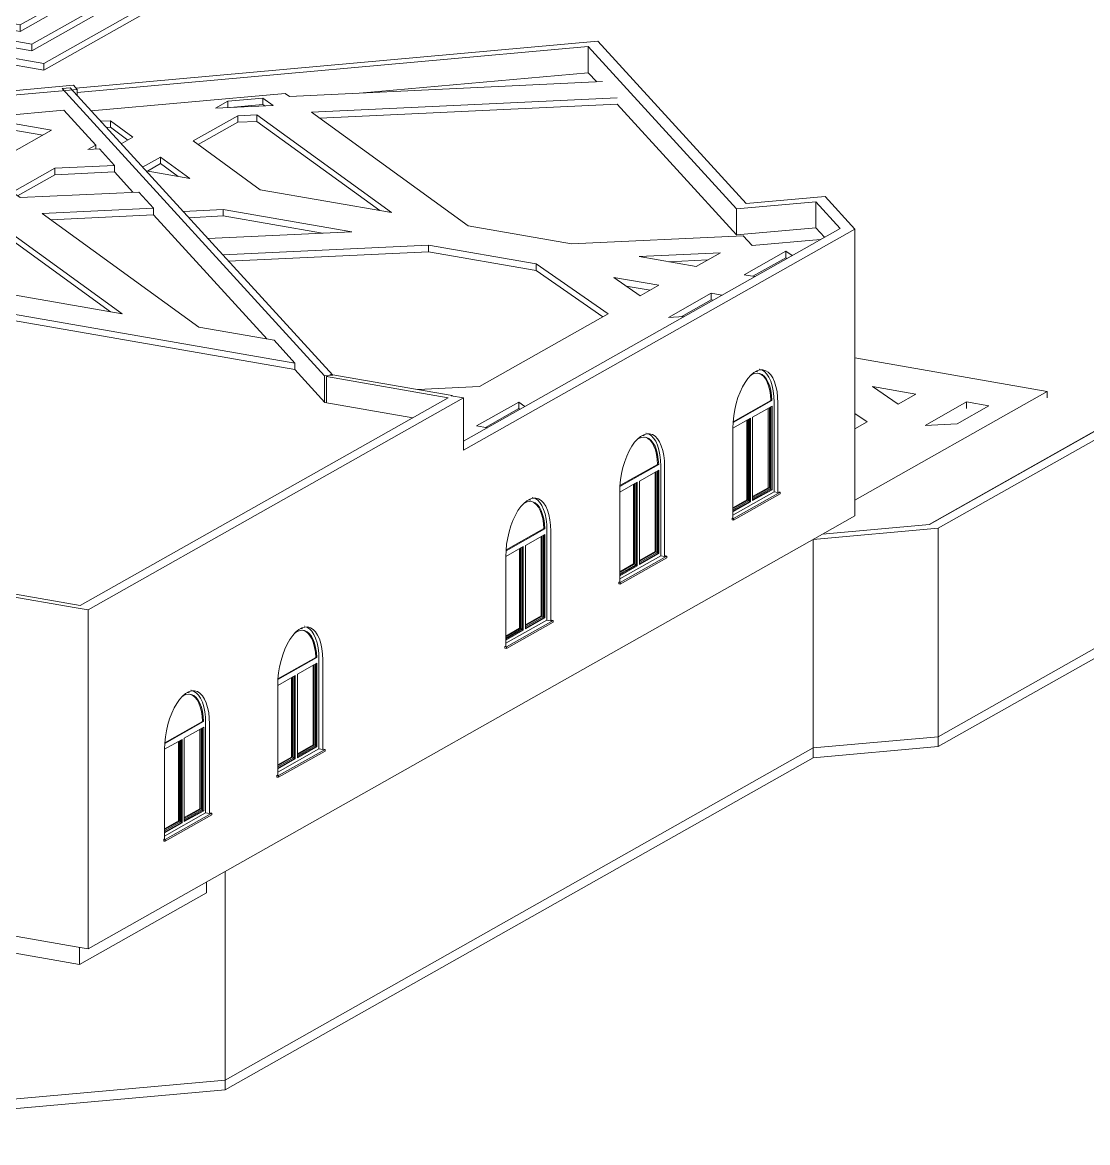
# Model space of a CAD drawing. Header units: millimetres. Extents: x -46414 to 39435, y -16675 to 32999.
# Drawn here: x 8391 to 23913, y -9653 to 6669 of the extents above; entities that cross this region are included whole.
import ezdxf

# ---------------------------------------------------------------- set-up
doc = ezdxf.new("R2010")
doc.units = ezdxf.units.MM
for name, color, linetype, lineweight in [('A-FLOR', 192, 'Continuous', 9), ('A-GENM', 13, 'Continuous', 9), ('A-GLAZ', 151, 'Continuous', 9), ('A-WALL', 113, 'Continuous', 9), ('I-WALL', 2, 'Continuous', 9), ('S-FNDN', 32, 'Continuous', 9)]:
    doc.layers.add(name, color=color, linetype=linetype, lineweight=lineweight)

# ---------------------------------------------------------------- blocks, each defined once
blk = doc.blocks.new('Arched _2_ - Arched _2_-211955-3D 2')
at = {"layer": 'A-GLAZ'}
for p, q in [((19087, 1582), (19078, 1583)), ((19108, 1578), (19087, 1582)), ((19131, 1615), (19127, 1615)), ((18747, 851), (19297, 1161)), ((19313, 1159), (18747, 839)), ((19297, 1161), (19313, 1159)), ((19031, 918), (19314, 1077)), ((19260, 1047), (19260, -111)), ((19276, 1056), (19276, -114)), ((19293, -123), (19293, 1066)), ((19298, -137), (19298, 1068)), ((19314, 1077), (19314, -140)), ((19343, -171), (19343, 1135)), ((18744, 755), (18999, 900)), ((18945, 869), (18945, -290)), ((18960, 878), (18960, -292)), ((18978, -301), (18978, 888)), ((18984, -315), (18984, 891)), ((18999, 900), (18999, -318)), ((19031, -300), (19031, 918)), ((19260, -111), (19031, -241)), ((19276, -114), (19031, -252)), ((19031, -271), (19293, -123)), ((19031, -288), (19298, -137)), ((19314, -140), (19031, -300)), ((19276, -114), (19260, -111)), ((19293, -123), (19276, -114)), ((19298, -137), (19314, -140)), ((19343, -171), (18744, -509)), ((18945, -290), (18744, -403)), ((18960, -292), (18744, -414)), ((18744, -433), (18978, -301)), ((18744, -450), (18984, -315)), ((18999, -318), (18744, -462)), ((18753, -561), (19433, -178)), ((19433, -202), (18753, -585)), ((18960, -292), (18945, -290)), ((18978, -301), (18960, -292)), ((18999, -318), (18984, -315)), ((19399, -181), (19343, -171)), ((19411, -174), (19399, -181)), ((19433, -178), (19411, -174)), ((19433, -178), (19433, -202)), ((18744, -551), (18732, -558)), ((18732, -558), (18753, -561)), ((18732, -558), (18732, -581)), ((18753, -585), (18732, -581)), ((18753, -585), (18753, -561))]:
    blk.add_line(p, q, dxfattribs=at)
for points in [[(18996, 1521, 0), (19015, 1534, 0), (19056, 1551, 0), (19096, 1557, 0), (19134, 1552, 0), (19170, 1536, 0), (19203, 1509, 0), (19233, 1472, 0), (19259, 1424, 0), (19280, 1368, 0), (19296, 1305, 0), (19307, 1234, 0), (19313, 1159, 0)], [(19297, 1161, 0), (19292, 1237, 0), (19281, 1307, 0), (19264, 1371, 0), (19243, 1427, 0), (19217, 1474, 0), (19188, 1512, 0), (19154, 1539, 0), (19121, 1555, 0)], [(19343, 1135, 0), (19340, 1220, 0), (19331, 1301, 0), (19316, 1375, 0), (19295, 1441, 0), (19269, 1498, 0), (19239, 1544, 0), (19204, 1580, 0), (19166, 1604, 0)]]:
    blk.add_polyline3d(points, dxfattribs=at)
blk = doc.blocks.new('Arched _2_ - Arched _2_-V7-3D 2')
at = {"layer": 'A-GLAZ'}
for p, q in [((15778, -287), (15769, -286)), ((15799, -291), (15778, -287)), ((15822, -254), (15819, -254)), ((16004, -710), (15438, -1030)), ((15439, -1018), (15988, -708)), ((15722, -951), (16005, -792)), ((15967, -813), (15967, -1983)), ((15984, -1992), (15984, -803)), ((15988, -708), (16004, -710)), ((15989, -2006), (15989, -800)), ((16005, -792), (16005, -2009)), ((16034, -2040), (16034, -734)), ((15435, -1114), (15690, -969)), ((15675, -2184), (15675, -978)), ((15690, -969), (15690, -2187)), ((15722, -2168), (15722, -951)), ((15951, -822), (15951, -1980)), ((15636, -1000), (15636, -2158)), ((15651, -991), (15651, -2161)), ((15669, -2170), (15669, -981)), ((16034, -2040), (15435, -2378)), ((15445, -2430), (16124, -2047)), ((16124, -2070), (15445, -2454)), ((15951, -1980), (15722, -2110)), ((15967, -1983), (15722, -2121)), ((15722, -2140), (15984, -1992)), ((15722, -2157), (15989, -2006)), ((16005, -2009), (15722, -2168)), ((15967, -1983), (15951, -1980)), ((15984, -1992), (15967, -1983)), ((15989, -2006), (16005, -2009)), ((16090, -2050), (16034, -2040)), ((16102, -2043), (16090, -2050)), ((16124, -2047), (16102, -2043)), ((16124, -2047), (16124, -2070)), ((15636, -2158), (15435, -2272)), ((15651, -2161), (15435, -2283)), ((15435, -2302), (15669, -2170)), ((15435, -2319), (15675, -2184)), ((15690, -2187), (15435, -2331)), ((15651, -2161), (15636, -2158)), ((15669, -2170), (15651, -2161)), ((15690, -2187), (15675, -2184)), ((15435, -2420), (15423, -2427)), ((15423, -2427), (15445, -2430)), ((15423, -2427), (15423, -2450)), ((15445, -2454), (15445, -2430)), ((15445, -2454), (15423, -2450))]:
    blk.add_line(p, q, dxfattribs=at)
for points in [[(15687, -348, 0), (15706, -335, 0), (15747, -318, 0), (15787, -311, 0), (15825, -316, 0), (15861, -333, 0), (15895, -360, 0), (15924, -397, 0), (15950, -444, 0), (15971, -500, 0), (15987, -564, 0), (15998, -635, 0), (16004, -710, 0)], [(15988, -708, 0), (15983, -632, 0), (15972, -561, 0), (15955, -498, 0), (15934, -442, 0), (15909, -394, 0), (15879, -357, 0), (15846, -330, 0), (15812, -314, 0)], [(16034, -734, 0), (16031, -649, 0), (16022, -568, 0), (16007, -494, 0), (15986, -428, 0), (15960, -371, 0), (15930, -325, 0), (15895, -289, 0), (15857, -265, 0)]]:
    blk.add_polyline3d(points, dxfattribs=at)
blk = doc.blocks.new('Arched _2_ - Arched _2_-V8-3D 2')
at = {"layer": 'A-GLAZ'}
for p, q in [((10806, -3096), (10796, -3094)), ((10827, -3100), (10806, -3096)), ((10849, -3063), (10846, -3062)), ((11031, -3519), (10465, -3839)), ((10466, -3827), (11015, -3516)), ((11015, -3516), (11031, -3519)), ((11061, -4849), (11061, -3543)), ((10750, -3760), (11032, -3600)), ((10978, -3630), (10978, -4789)), ((10994, -3622), (10994, -4792)), ((11011, -4801), (11011, -3612)), ((11016, -4815), (11016, -3609)), ((11032, -3600), (11032, -4818)), ((10462, -3922), (10717, -3778)), ((10663, -3809), (10663, -4967)), ((10678, -3800), (10678, -4970)), ((10696, -4979), (10696, -3790)), ((10702, -4993), (10702, -3787)), ((10717, -3778), (10717, -4995)), ((10750, -4977), (10750, -3760)), ((11061, -4849), (10462, -5187)), ((10472, -5239), (11151, -4855)), ((11151, -4879), (10472, -5263)), ((10978, -4789), (10750, -4918)), ((10994, -4792), (10750, -4930)), ((10750, -4949), (11011, -4801)), ((10750, -4966), (11016, -4815)), ((11032, -4818), (10750, -4977)), ((10994, -4792), (10978, -4789)), ((11011, -4801), (10994, -4792)), ((11016, -4815), (11032, -4818)), ((11117, -4858), (11061, -4849)), ((11129, -4852), (11117, -4858)), ((11151, -4855), (11129, -4852)), ((11151, -4855), (11151, -4879)), ((10663, -4967), (10462, -5081)), ((10678, -4970), (10462, -5092)), ((10462, -5111), (10696, -4979)), ((10462, -5128), (10702, -4993)), ((10717, -4995), (10462, -5140)), ((10678, -4970), (10663, -4967)), ((10696, -4979), (10678, -4970)), ((10717, -4995), (10702, -4993)), ((10462, -5228), (10450, -5235)), ((10450, -5235), (10472, -5239)), ((10450, -5235), (10450, -5259)), ((10472, -5263), (10450, -5259)), ((10472, -5263), (10472, -5239))]:
    blk.add_line(p, q, dxfattribs=at)
for points in [[(11061, -3543, 0), (11058, -3457, 0), (11049, -3377, 0), (11034, -3303, 0), (11013, -3237, 0), (10988, -3180, 0), (10957, -3133, 0), (10922, -3098, 0), (10884, -3074, 0)], [(10714, -3156, 0), (10733, -3144, 0), (10774, -3126, 0), (10814, -3120, 0), (10852, -3125, 0), (10888, -3141, 0), (10922, -3168, 0), (10951, -3206, 0), (10977, -3253, 0), (10998, -3309, 0), (11015, -3373, 0), (11026, -3443, 0), (11031, -3519, 0)], [(11015, -3516, 0), (11010, -3441, 0), (10999, -3370, 0), (10983, -3306, 0), (10961, -3250, 0), (10936, -3203, 0), (10906, -3166, 0), (10873, -3139, 0), (10839, -3123, 0)]]:
    blk.add_polyline3d(points, dxfattribs=at)
blk = doc.blocks.new('Family2 - Family2-221174-3D 2')
at = {"layer": 'A-GENM'}
for p, q in [((16843, 5807), (12282, 5591)), ((12222, 5634), (9393, 5381)), ((11386, 5519), (11894, 5565)), ((11894, 5565), (12044, 5457)), ((11894, 5470), (11894, 5565)), ((12282, 5591), (12222, 5634)), ((12601, 5360), (17059, 5570)), ((11205, 5417), (11386, 5519)), ((12044, 5457), (11205, 5417)), ((11386, 5426), (11386, 5519)), ((11894, 5470), (11420, 5427)), ((11921, 5451), (11894, 5470)), ((17059, 5475), (12724, 5271)), ((9532, 5229), (9672, 5235)), ((9672, 5235), (10002, 4996)), ((9672, 5140), (9672, 5235)), ((10878, 4941), (11529, 5309)), ((11529, 5309), (11805, 5322)), ((11529, 5214), (11529, 5309)), ((11805, 5227), (11529, 5214)), ((11805, 5322), (13769, 3898)), ((11805, 5227), (11805, 5322)), ((13597, 3928), (11805, 5227)), ((14884, 3705), (12601, 5360)), ((9672, 5140), (9615, 5138)), ((9929, 4954), (9672, 5140)), ((11529, 5214), (10951, 4888)), ((10002, 4996), (9832, 4900)), ((11857, 4231), (10878, 4941)), ((10143, 4559), (10403, 4706)), ((10403, 4611), (10212, 4503)), ((10403, 4706), (10831, 4395)), ((10403, 4611), (10403, 4706)), ((10659, 4425), (10403, 4611)), ((10831, 4395), (10192, 4506)), ((13769, 3898), (11857, 4231)), ((10734, 3913), (11317, 3943)), ((11317, 3943), (13193, 3617)), ((11317, 3848), (11317, 3943)), ((11317, 3848), (10816, 3823)), ((12763, 3597), (11317, 3848)), ((13193, 3617), (11095, 3518)), ((16391, 3443), (14884, 3705)), ((18894, 3561), (16391, 3443)), ((19027, 3416), (18894, 3561)), ((20021, 3505), (19027, 3416)), ((11311, 3282), (14307, 3423)), ((14307, 3328), (11394, 3191)), ((14307, 3423), (15876, 3151)), ((14307, 3328), (14307, 3423)), ((15876, 3056), (14307, 3328)), ((17379, 3257), (18561, 3313)), ((18561, 3313), (18207, 3113)), ((18906, 2991), (19515, 3335)), ((19515, 3335), (19608, 3271)), ((19515, 3335), (19515, 3240)), ((15876, 3151), (16924, 2421)), ((15876, 3056), (15876, 3151)), ((18207, 3113), (17379, 3257)), ((18377, 3209), (17809, 3182)), ((19515, 3240), (19035, 2969)), ((19532, 3229), (19515, 3240)), ((16849, 2379), (15876, 3056)), ((17393, 2686), (17008, 2954)), ((17008, 2954), (17665, 2840)), ((19063, 2964), (18906, 2991)), ((17536, 2767), (17190, 2827)), ((17665, 2840), (17393, 2686)), ((17806, 2370), (18428, 2721)), ((18428, 2626), (17990, 2379)), ((18428, 2721), (18585, 2694)), ((18428, 2721), (18428, 2626)), ((18456, 2621), (18428, 2626)), ((16924, 2421), (15050, 1362)), ((18031, 2381), (17806, 2370)), ((15050, 1362), (14151, 1320)), ((15009, 790), (15623, 1137)), ((15623, 1042), (15138, 768)), ((15623, 1137), (15713, 1072)), ((15623, 1137), (15623, 1042)), ((15639, 1030), (15623, 1042)), ((15166, 763), (15009, 790))]:
    blk.add_line(p, q, dxfattribs=at)
blk = doc.blocks.new('roof 3 - roof 3-224801-3D 2')
at = {"layer": 'A-GENM'}
for p, q in [((8996, 5390), (3503, 4897)), ((9460, 4881), (8996, 5390)), ((7211, 4919), (7832, 5269)), ((7832, 5269), (8815, 5098)), ((7832, 5174), (7832, 5269)), ((7832, 5174), (7286, 4866)), ((8686, 5026), (7832, 5174)), ((8815, 5098), (8199, 4751)), ((3478, 4883), (6152, 5009)), ((5968, 4906), (3478, 4788)), ((6152, 5009), (4354, 3994)), ((7498, 4717), (7211, 4919)), ((4354, 3994), (3256, 4757)), ((8199, 4751), (7498, 4717)), ((9346, 4816), (9460, 4881)), ((9512, 4824), (9346, 4816)), ((9460, 4821), (9460, 4881)), ((9731, 4584), (9512, 4824)), ((8863, 4543), (9731, 4584)), ((9731, 4489), (9731, 4584)), ((5939, 4200), (6314, 4413)), ((6314, 4413), (7047, 4450)), ((6314, 4318), (6314, 4413)), ((7047, 4450), (7317, 4255)), ((7047, 4355), (7047, 4450)), ((8247, 4195), (8863, 4543)), ((8863, 4448), (8320, 4142)), ((8863, 4448), (8863, 4543)), ((9731, 4489), (8863, 4448)), ((6314, 4318), (6012, 4147)), ((7047, 4355), (6314, 4318)), ((7317, 4255), (6956, 4049)), ((7244, 4213), (7047, 4355)), ((3254, 4148), (3870, 3720)), ((6197, 4013), (5939, 4200)), ((7281, 3941), (7783, 4224)), ((7783, 4129), (7464, 3949)), ((7783, 4224), (8119, 3980)), ((7783, 4224), (7783, 4129)), ((7996, 3975), (7783, 4129)), ((8357, 4115), (8247, 4195)), ((10086, 4196), (8357, 4115)), ((10302, 3960), (10086, 4196)), ((3794, 3678), (3366, 3976)), ((6956, 4049), (6197, 4013)), ((8119, 3980), (7281, 3941)), ((8677, 3883), (10302, 3960)), ((10302, 3865), (10302, 3960)), ((5040, 3726), (5748, 3759)), ((5748, 3759), (6078, 3520)), ((5748, 3664), (5748, 3759)), ((6953, 3465), (7605, 3833)), ((7605, 3833), (7881, 3846)), ((7605, 3738), (7605, 3833)), ((7881, 3846), (9845, 2422)), ((7881, 3751), (7881, 3846)), ((10960, 2228), (8677, 3883)), ((10302, 3865), (8800, 3794)), ((3694, 3621), (3279, 3693)), ((3870, 3720), (3694, 3621)), ((4387, 3357), (5040, 3726)), ((5040, 3631), (4516, 3335)), ((5040, 3631), (5040, 3726)), ((5748, 3664), (5040, 3631)), ((6005, 3478), (5748, 3664)), ((7605, 3738), (7027, 3411)), ((7881, 3751), (7605, 3738)), ((9673, 2452), (7881, 3751)), ((6078, 3520), (5460, 3171)), ((7933, 2755), (6953, 3465)), ((3366, 3269), (12362, 1705)), ((5460, 3171), (4387, 3357)), ((12362, 1610), (3366, 3174)), ((6159, 3049), (6479, 3230)), ((6479, 3135), (6288, 3027)), ((6479, 3230), (6907, 2919)), ((6479, 3135), (6479, 3230)), ((6735, 2949), (6479, 3135)), ((6907, 2919), (6159, 3049)), ((9845, 2422), (7933, 2755)), ((12058, 2037), (10960, 2228)), ((12362, 1705), (12058, 2037)), ((12362, 1705), (12362, 1610))]:
    blk.add_line(p, q, dxfattribs=at)
blk = doc.blocks.new('Family6 - Family6-227031-3D 2')
at = {"layer": 'A-GENM'}
for p, q in [((23324, 1292), (20521, 1779)), ((21150, 1104), (20780, 1362)), ((20780, 1362), (21412, 1252)), ((20521, -291), (23324, 1292)), ((21412, 1252), (21150, 1104)), ((23324, 1292), (23324, 1197)), ((21545, 797), (22147, 1138)), ((22472, 1081), (22013, 821)), ((22147, 1138), (22472, 1081)), ((22147, 1138), (22147, 1043)), ((20521, 972), (20699, 849)), ((20699, 849), (20521, 748)), ((22013, 821), (21545, 797))]:
    blk.add_line(p, q, dxfattribs=at)
blk = doc.blocks.new('water view - water view-248773-3D 2')
at = {"layer": 'A-GENM'}
for p, q in [((5788, 9214), (5103, 8827)), ((6969, 9009), (5788, 9214)), ((7057, 9155), (7057, 9171)), ((7057, 9171), (7104, 9162)), ((7120, 9144), (7057, 9155)), ((7206, 9263), (7191, 9070)), ((7212, 9258), (7226, 9253)), ((7297, 9070), (7283, 9263)), ((7288, 9192), (7290, 9191)), ((7288, 9190), (7290, 9191)), ((7290, 9191), (7290, 9176)), ((7459, 9162), (7433, 9147)), ((5959, 9122), (5359, 8783)), ((6131, 9029), (5616, 8738)), ((7183, 8909), (5959, 9122)), ((7180, 8846), (6131, 9029)), ((6960, 9103), (6960, 9031)), ((7010, 9110), (6963, 9118)), ((7030, 9045), (7056, 9059)), ((7065, 9049), (7030, 9029)), ((7030, 9029), (7030, 9045)), ((7225, 9030), (7199, 9015)), ((7199, 9015), (7199, 9000)), ((7432, 9036), (7385, 9044)), ((7432, 9020), (7432, 9036)), ((7526, 9073), (7462, 9084)), ((7478, 9097), (7526, 9089)), ((7526, 9089), (7526, 9073)), ((7529, 9031), (7529, 9103)), ((6302, 8936), (5872, 8694)), ((6473, 8844), (6129, 8649)), ((7178, 8784), (6302, 8936)), ((7176, 8722), (6473, 8844)), ((7184, 8944), (7172, 8641)), ((7316, 8641), (7305, 8944)), ((8712, 8643), (7307, 8887)), ((8498, 8617), (7309, 8824)), ((8925, 8669), (7331, 8946)), ((8285, 8592), (7312, 8761)), ((8755, 8573), (8925, 8669)), ((8925, 8669), (8925, 8606)), ((6772, 8544), (6773, 8537)), ((7173, 8643), (7132, 8487)), ((7357, 8487), (7316, 8643)), ((8071, 8566), (7606, 8647)), ((7693, 8399), (7717, 8544)), ((7727, 8372), (8071, 8566)), ((8282, 8529), (7938, 8335)), ((8060, 8465), (8285, 8592)), ((8071, 8566), (8071, 8471)), ((9880, 8251), (8282, 8529)), ((8285, 8592), (8285, 8529)), ((8328, 8521), (8498, 8617)), ((8496, 8555), (8411, 8507)), ((10478, 8210), (8496, 8555)), ((8498, 8617), (8498, 8554)), ((8542, 8547), (8712, 8643)), ((8709, 8581), (8624, 8533)), ((11077, 8169), (8709, 8581)), ((8712, 8643), (8712, 8580)), ((8923, 8606), (8838, 8558)), ((11675, 8128), (8923, 8606)), ((9136, 8632), (9051, 8584)), ((12274, 8086), (9136, 8632)), ((4359, 8407), (2215, 7196)), ((4595, 8351), (2813, 7345)), ((7828, 8354), (8033, 8470)), ((8033, 8470), (8143, 8451)), ((8071, 8471), (8060, 8465)), ((4745, 8247), (3412, 7493)), ((8016, 7199), (9880, 8251)), ((8187, 6916), (10478, 8210)), ((8358, 6633), (11077, 8169)), ((9880, 8251), (9880, 8156)), ((10478, 8210), (10478, 8115)), ((11077, 8169), (11077, 8074)), ((4896, 8142), (4011, 7642)), ((5046, 8038), (4609, 7791)), ((9880, 8156), (8016, 7104)), ((10478, 8115), (8187, 6821)), ((11077, 8074), (8358, 6538)), ((8530, 6351), (11675, 8128)), ((11675, 8033), (8530, 6256)), ((8701, 6068), (12274, 8086)), ((11675, 8128), (11675, 8033)), ((12274, 8086), (12274, 7991)), ((12274, 7991), (8701, 5973)), ((4609, 7791), (5217, 7685)), ((4609, 7696), (4609, 7791)), ((5089, 7612), (4609, 7696)), ((4011, 7642), (4876, 7492)), ((4011, 7547), (4011, 7642)), ((4747, 7419), (4011, 7547)), ((3412, 7493), (4534, 7298)), ((3412, 7399), (3412, 7493)), ((4406, 7226), (3412, 7399)), ((2215, 7196), (3851, 6912)), ((2215, 7128), (2215, 7196)), ((2813, 7345), (4192, 7105)), ((2813, 7250), (2813, 7345)), ((4064, 7032), (2813, 7250)), ((5670, 7259), (5486, 7291)), ((7081, 7266), (7027, 7275)), ((7778, 7240), (8016, 7199)), ((8016, 7104), (8016, 7199)), ((3692, 6844), (2245, 7096)), ((5397, 7053), (5144, 7097)), ((5273, 7170), (5660, 7103)), ((7161, 6999), (6797, 7063)), ((6814, 7155), (7146, 7097)), ((8016, 7104), (7724, 7154)), ((6590, 6941), (6614, 6937)), ((6791, 6906), (7168, 6840)), ((8187, 6821), (7678, 6910)), ((7685, 7003), (8187, 6916)), ((8187, 6821), (8187, 6916)), ((6501, 6704), (6521, 6700)), ((6600, 6844), (6552, 6853)), ((7168, 6745), (6767, 6815)), ((7676, 6752), (8358, 6633)), ((5789, 6575), (5908, 6554)), ((7168, 6493), (6604, 6591)), ((6676, 6673), (7168, 6588)), ((8358, 6538), (7676, 6657)), ((8358, 6538), (8358, 6633)), ((5947, 6452), (5661, 6502)), ((6518, 6448), (7168, 6335)), ((7676, 6499), (8530, 6351)), ((8530, 6256), (7676, 6404)), ((7168, 6240), (6497, 6357)), ((7676, 6247), (8701, 6068)), ((8530, 6256), (8530, 6351)), ((8701, 5973), (7676, 6152)), ((8701, 5973), (8701, 6068))]:
    blk.add_line(p, q, dxfattribs=at)
for points in [[(7212, 9258, 0), (7210, 9259, 0), (7207, 9260, 0), (7204, 9262, 0), (7201, 9264, 0), (7198, 9267, 0), (7195, 9270, 0), (7191, 9274, 0), (7187, 9278, 0), (7184, 9284, 0), (7180, 9290, 0), (7177, 9297, 0), (7175, 9305, 0), (7173, 9314, 0), (7173, 9323, 0), (7174, 9332, 0), (7176, 9341, 0), (7178, 9349, 0), (7181, 9355, 0), (7185, 9361, 0), (7189, 9366, 0), (7192, 9370, 0), (7196, 9374, 0), (7199, 9377, 0), (7202, 9379, 0), (7205, 9381, 0), (7208, 9383, 0), (7211, 9384, 0), (7213, 9386, 0), (7215, 9387, 0), (7217, 9387, 0), (7219, 9388, 0), (7221, 9389, 0), (7222, 9389, 0), (7224, 9390, 0), (7225, 9390, 0), (7227, 9391, 0), (7228, 9391, 0), (7229, 9391, 0), (7231, 9392, 0), (7232, 9392, 0), (7233, 9392, 0), (7234, 9392, 0), (7235, 9392, 0), (7236, 9392, 0), (7237, 9392, 0), (7238, 9393, 0), (7239, 9393, 0), (7240, 9393, 0), (7241, 9393, 0), (7242, 9393, 0), (7243, 9393, 0), (7243, 9393, 0), (7244, 9393, 0), (7245, 9393, 0), (7246, 9393, 0), (7247, 9393, 0), (7248, 9393, 0), (7249, 9393, 0), (7250, 9393, 0), (7251, 9393, 0), (7252, 9393, 0), (7253, 9392, 0), (7254, 9392, 0), (7255, 9392, 0), (7256, 9392, 0), (7257, 9392, 0)], [(7277, 9258, 0), (7279, 9259, 0), (7282, 9260, 0), (7285, 9262, 0), (7288, 9264, 0), (7291, 9267, 0), (7294, 9270, 0), (7298, 9274, 0), (7302, 9278, 0), (7305, 9284, 0), (7309, 9290, 0), (7312, 9297, 0), (7314, 9305, 0), (7316, 9314, 0), (7316, 9323, 0), (7315, 9332, 0), (7313, 9341, 0), (7311, 9349, 0), (7307, 9355, 0), (7304, 9361, 0), (7300, 9366, 0), (7296, 9370, 0), (7293, 9374, 0), (7290, 9377, 0), (7286, 9379, 0), (7283, 9381, 0), (7281, 9383, 0), (7278, 9384, 0), (7276, 9386, 0), (7274, 9387, 0), (7272, 9387, 0), (7270, 9388, 0), (7268, 9389, 0), (7266, 9389, 0), (7265, 9390, 0), (7263, 9390, 0), (7262, 9391, 0), (7261, 9391, 0), (7259, 9391, 0), (7258, 9392, 0), (7257, 9392, 0), (7257, 9392, 0)], [(6975, 9117, 0), (6995, 9131, 0), (7023, 9144, 0), (7057, 9155, 0)], [(7120, 9144, 0), (7083, 9134, 0), (7054, 9121, 0), (7034, 9106, 0), (7026, 9091, 0)], [(7057, 9171, 0), (7097, 9180, 0), (7142, 9187, 0), (7190, 9191, 0), (7201, 9192, 0)], [(7104, 9162, 0), (7140, 9169, 0), (7180, 9174, 0), (7200, 9176, 0)], [(7104, 9162, 0), (7112, 9153, 0), (7120, 9144, 0)], [(7226, 9253, 0), (7245, 9252, 0), (7264, 9254, 0), (7278, 9258, 0)], [(7290, 9176, 0), (7338, 9172, 0), (7383, 9166, 0)], [(7350, 9147, 0), (7304, 9153, 0), (7291, 9155, 0)], [(7424, 9127, 0), (7391, 9138, 0), (7350, 9147, 0)], [(7383, 9166, 0), (7423, 9157, 0), (7441, 9152, 0)], [(7433, 9147, 0), (7428, 9137, 0), (7424, 9127, 0)], [(7433, 9147, 0), (7455, 9136, 0), (7470, 9124, 0), (7478, 9111, 0), (7478, 9097, 0)], [(7459, 9162, 0), (7488, 9150, 0), (7510, 9135, 0), (7524, 9120, 0), (7529, 9105, 0), (7526, 9089, 0)], [(7030, 9045, 0), (7005, 9055, 0), (6985, 9067, 0), (6971, 9079, 0), (6962, 9092, 0), (6960, 9105, 0), (6963, 9118, 0)], [(7106, 8953, 0), (7057, 8963, 0), (7017, 8977, 0), (6986, 8993, 0), (6967, 9011, 0), (6960, 9029, 0), (6960, 9031, 0)], [(7026, 9091, 0), (7018, 9100, 0), (7010, 9110, 0)], [(7056, 9059, 0), (7034, 9071, 0), (7019, 9083, 0), (7011, 9096, 0), (7010, 9110, 0)], [(7106, 9010, 0), (7065, 9018, 0), (7030, 9029, 0)], [(7046, 9065, 0), (7047, 9079, 0), (7060, 9093, 0), (7083, 9107, 0), (7116, 9118, 0), (7156, 9126, 0), (7197, 9131, 0)], [(7056, 9059, 0), (7061, 9054, 0), (7065, 9049, 0)], [(7065, 9049, 0), (7098, 9037, 0), (7138, 9028, 0)], [(7529, 9032, 0), (7524, 9014, 0), (7507, 8996, 0), (7478, 8979, 0), (7439, 8965, 0), (7391, 8954, 0), (7337, 8946, 0), (7279, 8942, 0), (7219, 8942, 0), (7161, 8945, 0), (7106, 8953, 0)], [(7199, 9000, 0), (7151, 9003, 0), (7106, 9010, 0)], [(7138, 9028, 0), (7185, 9022, 0), (7208, 9020, 0)], [(7219, 9055, 0), (7201, 9060, 0), (7192, 9067, 0), (7192, 9073, 0)], [(7432, 9036, 0), (7399, 9028, 0), (7362, 9022, 0), (7323, 9018, 0), (7282, 9015, 0), (7240, 9014, 0), (7199, 9015, 0)], [(7297, 9073, 0), (7295, 9065, 0), (7284, 9059, 0), (7265, 9054, 0), (7241, 9053, 0), (7219, 9055, 0)], [(7385, 9044, 0), (7349, 9037, 0), (7309, 9033, 0), (7267, 9030, 0), (7225, 9030, 0)], [(7292, 9130, 0), (7297, 9130, 0), (7341, 9124, 0)], [(7341, 9124, 0), (7380, 9116, 0), (7411, 9104, 0), (7433, 9091, 0), (7443, 9076, 0), (7442, 9061, 0)], [(7404, 9041, 0), (7406, 9042, 0), (7435, 9054, 0), (7454, 9069, 0), (7462, 9084, 0)], [(7526, 9073, 0), (7514, 9058, 0), (7493, 9044, 0), (7466, 9032, 0), (7432, 9020, 0)], [(7462, 9084, 0), (7470, 9091, 0), (7478, 9097, 0)], [(6773, 8537, 0), (6771, 8557, 0), (6780, 8580, 0), (6800, 8602, 0), (6830, 8624, 0), (6871, 8643, 0), (6922, 8660, 0), (6980, 8675, 0), (7044, 8686, 0), (7114, 8694, 0), (7175, 8698, 0)], [(6828, 8528, 0), (6822, 8542, 0), (6823, 8564, 0), (6835, 8586, 0), (6858, 8606, 0), (6892, 8625, 0), (6936, 8643, 0), (6988, 8657, 0), (7047, 8669, 0), (7111, 8678, 0), (7174, 8683, 0)], [(7314, 8698, 0), (7335, 8697, 0), (7406, 8691, 0), (7474, 8681, 0)], [(7314, 8683, 0), (7318, 8682, 0), (7386, 8677, 0), (7450, 8668, 0)], [(7450, 8668, 0), (7508, 8656, 0), (7559, 8641, 0), (7601, 8623, 0), (7634, 8604, 0), (7656, 8583, 0), (7667, 8561, 0), (7666, 8539, 0), (7654, 8518, 0), (7630, 8497, 0), (7596, 8478, 0), (7553, 8461, 0), (7501, 8446, 0), (7442, 8434, 0), (7400, 8428, 0)], [(7474, 8681, 0), (7536, 8669, 0), (7591, 8653, 0), (7637, 8635, 0), (7674, 8614, 0), (7700, 8593, 0), (7714, 8570, 0), (7718, 8546, 0), (7709, 8523, 0), (7689, 8501, 0), (7658, 8480, 0), (7617, 8460, 0), (7567, 8443, 0), (7509, 8429, 0), (7455, 8419, 0)], [(6905, 8514, 0), (6921, 8529, 0), (6953, 8547, 0), (6995, 8563, 0), (7045, 8576, 0), (7101, 8586, 0), (7159, 8592, 0)], [(7136, 8474, 0), (7132, 8480, 0), (7133, 8491, 0)], [(7209, 8621, 0), (7188, 8627, 0), (7175, 8635, 0), (7173, 8644, 0)], [(7316, 8643, 0), (7316, 8638, 0), (7307, 8630, 0), (7289, 8623, 0), (7264, 8619, 0), (7236, 8619, 0), (7209, 8621, 0)], [(7357, 8489, 0), (7355, 8478, 0), (7343, 8467, 0), (7322, 8459, 0), (7292, 8452, 0), (7273, 8450, 0)], [(7329, 8592, 0), (7356, 8589, 0), (7416, 8581, 0)], [(7416, 8581, 0), (7469, 8570, 0), (7515, 8555, 0), (7552, 8538, 0), (7579, 8520, 0), (7594, 8500, 0), (7597, 8480, 0), (7596, 8478, 0)], [(7694, 8401, 0), (7692, 8393, 0), (7685, 8379, 0)]]:
    blk.add_polyline3d(points, dxfattribs=at)

msp = doc.modelspace()

# ---------------------------------------------------------------- linework, layer by layer
at = {"layer": 'A-FLOR'}
for p, q in [((16637, 5936), (13356, 5642)), ((16759, 5803), (16637, 5936)), ((18798, 3571), (17058, 5475)), ((10002, 4193), (9731, 4489)), ((11955, 2055), (10302, 3865)), ((21610, -647), (29488, 3802)), ((19952, 3674), (18798, 3571)), ((20077, 3537), (19952, 3674)), ((12800, 1131), (12362, 1610)), ((14079, 908), (12800, 1131)), ((20521, -520), (20049, -787)), ((20049, -787), (21610, -647)), ((11071, -6013), (9222, -7058)), ((9222, -7058), (6975, -6667)), ((9222, -6809), (9222, -7058))]:
    msp.add_line(p, q, dxfattribs=at)
at = {"layer": 'A-WALL'}
for p, q in [((21602, -648), (39253, 9322)), ((39428, 9291), (21737, -701)), ((9170, 5711), (16774, 6394)), ((16774, 6394), (18935, 4028)), ((16637, 6316), (9188, 5648)), ((18798, 3951), (16637, 6316)), ((16637, 6316), (16637, 5936)), ((21737, -3740), (39428, 6253)), ((3368, 5235), (9133, 5752)), ((9188, 5692), (9133, 5752)), ((9188, 5692), (3503, 5182)), ((9188, 5605), (9188, 5692)), ((18935, 4028), (20089, 4132)), ((20089, 4132), (20521, 3658)), ((19952, 4054), (18798, 3951)), ((18798, 3571), (18798, 3951)), ((20306, 3666), (19952, 4054)), ((19952, 4054), (19952, 3674)), ((14816, 565), (20306, 3666)), ((20521, 3658), (14816, 436)), ((20521, 3658), (20521, -520)), ((9233, -1829), (14593, 1199)), ((14816, 1196), (9348, -1893)), ((14816, 1196), (14641, 1226)), ((14816, 436), (14816, 1196)), ((19399, 1125), (19399, -181)), ((18744, -551), (18744, 755)), ((17749, 193), (17749, -1113)), ((17094, -1483), (17094, -177)), ((9348, -6831), (20049, -787)), ((16090, -744), (16090, -2050)), ((21737, -701), (19912, -865)), ((21737, -701), (21737, -3740)), ((19912, -3903), (19912, -865)), ((15435, -2420), (15435, -1114)), ((9173, -1863), (9348, -1893)), ((9348, -1893), (9348, -6831)), ((12767, -2621), (12767, -3927)), ((12112, -4297), (12112, -2991)), ((11117, -3553), (11117, -4858)), ((10462, -5228), (10462, -3923)), ((11343, -5704), (11343, -8743)), ((11071, -6013), (11071, -5858)), ((9348, -6831), (9173, -6801))]:
    msp.add_line(p, q, dxfattribs=at)
for points in [[(18744, 755, 0), (18747, 844, 0), (18756, 935, 0), (18771, 1026, 0), (18791, 1115, 0), (18817, 1201, 0), (18848, 1282, 0), (18882, 1357, 0), (18921, 1424, 0), (18962, 1482, 0), (19005, 1530, 0), (19049, 1567, 0), (19094, 1592, 0), (19138, 1605, 0), (19181, 1606, 0), (19222, 1594, 0), (19260, 1570, 0), (19295, 1535, 0), (19325, 1488, 0), (19351, 1431, 0), (19372, 1365, 0), (19387, 1291, 0), (19396, 1210, 0), (19399, 1125, 0)], [(17094, -177, 0), (17097, -88, 0), (17106, 3, 0), (17121, 94, 0), (17142, 183, 0), (17168, 269, 0), (17198, 350, 0), (17233, 425, 0), (17271, 492, 0), (17312, 550, 0), (17355, 598, 0), (17399, 635, 0), (17444, 660, 0), (17488, 673, 0), (17531, 674, 0), (17572, 662, 0), (17611, 639, 0), (17645, 603, 0), (17676, 556, 0), (17701, 499, 0), (17722, 433, 0), (17737, 359, 0), (17746, 279, 0), (17749, 193, 0)], [(15435, -1114, 0), (15438, -1025, 0), (15447, -934, 0), (15462, -843, 0), (15483, -754, 0), (15508, -668, 0), (15539, -587, 0), (15574, -512, 0), (15612, -445, 0), (15653, -387, 0), (15696, -339, 0), (15740, -302, 0), (15785, -277, 0), (15829, -264, 0), (15872, -263, 0), (15913, -275, 0), (15951, -299, 0), (15986, -334, 0), (16016, -381, 0), (16042, -438, 0), (16063, -504, 0), (16078, -578, 0), (16087, -658, 0), (16090, -744, 0)], [(12112, -2991, 0), (12115, -2902, 0), (12124, -2811, 0), (12139, -2720, 0), (12159, -2631, 0), (12185, -2545, 0), (12215, -2464, 0), (12250, -2389, 0), (12288, -2322, 0), (12329, -2264, 0), (12372, -2216, 0), (12417, -2179, 0), (12461, -2154, 0), (12506, -2141, 0), (12549, -2140, 0), (12590, -2152, 0), (12628, -2176, 0), (12663, -2211, 0), (12693, -2258, 0), (12719, -2315, 0), (12739, -2381, 0), (12754, -2455, 0), (12763, -2536, 0), (12767, -2621, 0)], [(10462, -3923, 0), (10465, -3834, 0), (10474, -3743, 0), (10489, -3652, 0), (10510, -3563, 0), (10535, -3477, 0), (10566, -3395, 0), (10601, -3321, 0), (10639, -3254, 0), (10680, -3196, 0), (10723, -3148, 0), (10767, -3111, 0), (10812, -3086, 0), (10856, -3072, 0), (10899, -3072, 0), (10940, -3083, 0), (10978, -3107, 0), (11013, -3143, 0), (11043, -3190, 0), (11069, -3247, 0), (11090, -3313, 0), (11105, -3387, 0), (11114, -3467, 0), (11117, -3553, 0)]]:
    msp.add_polyline3d(points, dxfattribs=at)
at = {"layer": 'I-WALL'}
for p, q in [((8968, 5705), (9087, 5715)), ((9087, 5715), (12912, 1529)), ((12793, 1518), (8968, 5705)), ((12793, 1518), (12912, 1529)), ((12793, 1138), (12793, 1518)), ((12883, 1540), (12822, 1507)), ((14593, 1199), (12822, 1507)), ((12822, 1507), (12822, 1127)), ((12883, 1540), (14653, 1233)), ((14641, 1226), (14653, 1233)), ((14653, 1233), (14653, 1224)), ((8064, -1625), (9233, -1829)), ((9173, -1863), (8112, -1678)), ((6446, -6326), (9173, -6801))]:
    msp.add_line(p, q, dxfattribs=at)
at = {"layer": 'S-FNDN'}
for p, q in [((39435, 6114), (21737, -3882)), ((19912, -3903), (21737, -3740)), ((21737, -3740), (21737, -3882)), ((11343, -8743), (19912, -3903)), ((21737, -3882), (19912, -4046)), ((19912, -3903), (19912, -4046)), ((19912, -4046), (11343, -8885)), ((3082, -9484), (11343, -8743)), ((11343, -8743), (11343, -8885)), ((11343, -8885), (2782, -9653))]:
    msp.add_line(p, q, dxfattribs=at)

# ---------------------------------------------------------------- block references
at = {"layer": 'A-GENM'}
for name in ['water view - water view-248773-3D 2', 'Family2 - Family2-221174-3D 2', 'roof 3 - roof 3-224801-3D 2', 'Family6 - Family6-227031-3D 2']:
    msp.add_blockref(name, (0, 0), dxfattribs=at)
at = {"layer": 'A-GLAZ'}
for name, p in [('Arched _2_ - Arched _2_-211955-3D 2', (0, 0)), ('Arched _2_ - Arched _2_-211955-3D 2', (-1650, -932)), ('Arched _2_ - Arched _2_-V7-3D 2', (0, 0)), ('Arched _2_ - Arched _2_-211955-3D 2', (-6632, -3746)), ('Arched _2_ - Arched _2_-V8-3D 2', (0, 0))]:
    msp.add_blockref(name, p, dxfattribs=at)

doc.saveas('drawing.dxf')
